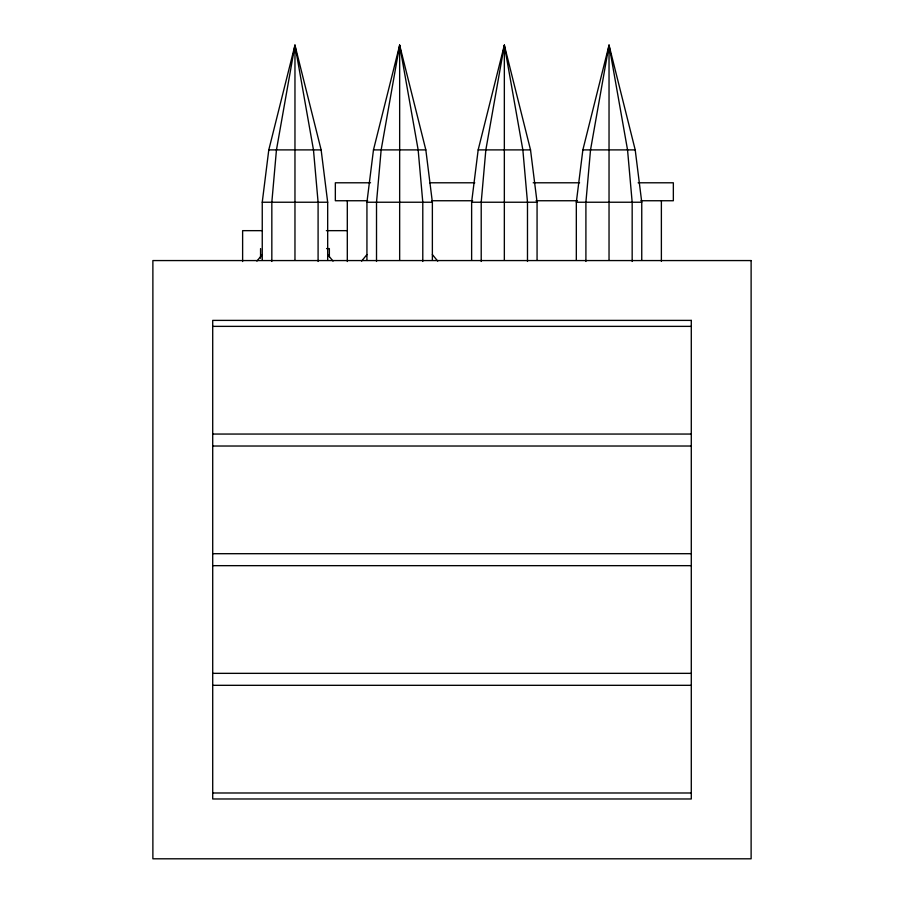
<?xml version="1.0" encoding="UTF-8"?>
<svg xmlns="http://www.w3.org/2000/svg" width="904" height="904" viewBox="0 0 904 904"><rect width="100%" height="100%" fill="white"/><g stroke="black" fill="none" stroke-linecap="round" stroke-linejoin="round"><path stroke-width="1.36" d="M262.25 260.171L262.25 202.236L268.793 149.894L294.964 45.2L321.135 149.894L327.677 202.236L327.677 260.171M366.934 260.171L366.934 202.236L373.476 149.894L399.658 45.2L425.829 149.894L432.372 202.236L432.372 260.171M471.628 260.115L471.628 202.236L478.171 149.894L504.342 45.2L530.524 149.894L537.066 202.236L537.066 260.115M576.323 260.115L576.323 202.236L582.865 149.894L609.036 45.2L635.207 149.894L641.75 202.236L641.75 260.115M318.095 261.448L318.095 202.236L313.473 149.894L294.964 45.2L276.454 149.894L271.833 202.236L271.833 261.448M422.789 261.448L422.789 202.236L418.156 149.894L399.658 45.2L381.149 149.894L376.516 202.236L376.516 261.448M527.484 261.448L527.484 202.236L522.851 149.894L504.342 45.2L485.843 149.894L481.21 202.236L481.21 261.448M632.167 261.448L632.167 202.236L627.545 149.894L609.036 45.2L590.527 149.894L585.905 202.236L585.905 261.448M256.894 261.109L262.25 254.578M361.589 261.109L366.934 254.578M268.793 149.894L321.135 149.894M373.476 149.894L425.829 149.894M478.171 149.894L530.524 149.894M582.865 149.894L635.207 149.894M370.55 182.789L335.339 182.789L335.339 200.744L367.668 200.744M429.705 182.789L474.769 182.789M533.202 182.789L579.566 182.789M638.134 182.789L673.344 182.789L673.344 200.744L640.925 200.744M431.818 200.744L472.656 200.744M536.038 200.744L577.475 200.744M262.25 202.236L327.677 202.236M366.934 202.236L432.372 202.236M471.628 202.236L537.066 202.236M576.323 202.236L641.75 202.236M262.16 230.656L242.622 230.656L242.622 261.505M326.367 230.656L347.305 230.656M326.559 248.6L329.361 248.6L329.361 256.883M212.711 326.367L691.289 326.367M212.711 434.056L691.289 434.056M212.711 446.022L691.289 446.022M212.711 553.7L691.289 553.7M212.711 565.667L691.289 565.667M212.711 673.344L691.289 673.344M212.711 685.311L691.289 685.311M212.711 792.989L691.289 792.989M432.372 254.578L437.728 261.109M327.677 254.578L333.034 261.109M661.378 200.744L661.378 261.267M609.036 45.2L609.036 260.115M504.342 45.2L504.342 260.115M399.658 45.2L399.658 260.216M347.305 200.744L347.305 261.505M294.964 45.2L294.964 260.216M260.567 248.6L260.567 258.262M751.122 260.567L152.878 260.567L152.878 858.8L751.122 858.8L751.122 260.567M691.289 320.389L212.711 320.389L212.711 798.978L691.289 798.978L691.289 320.389"/></g></svg>
